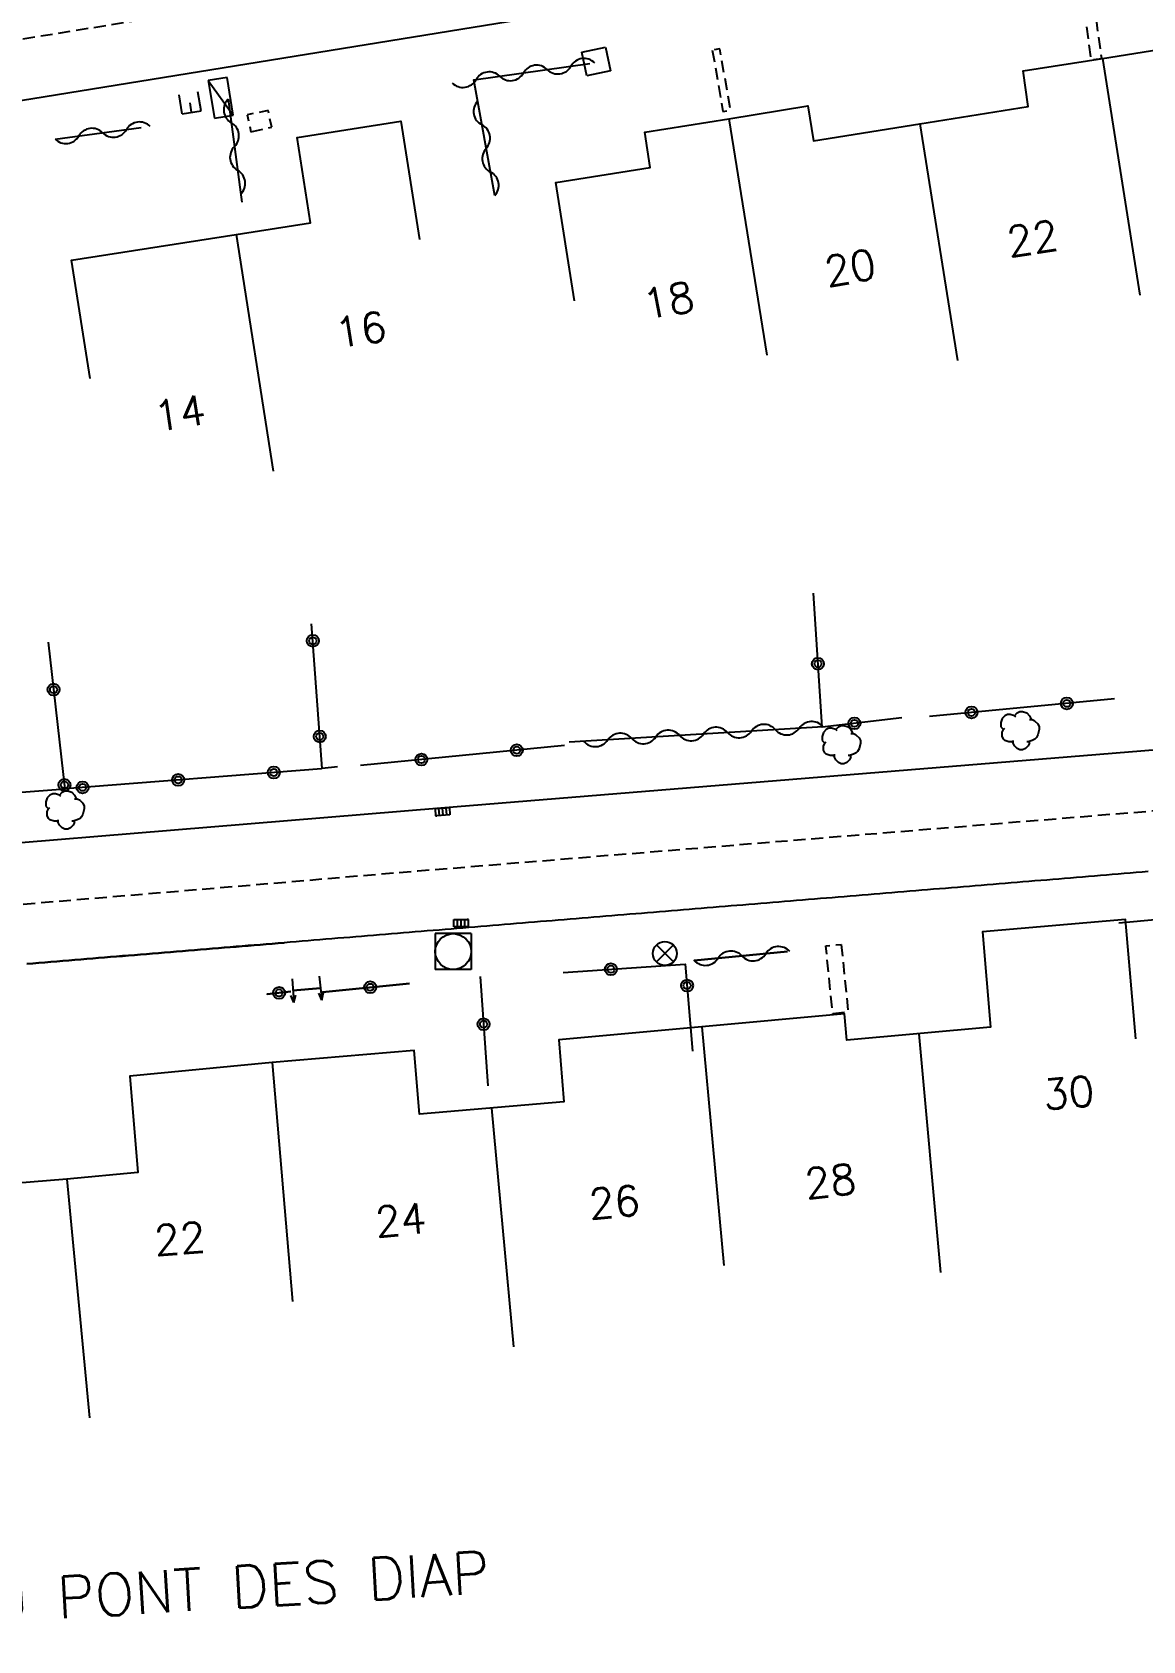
# Model space of a CAD drawing. Header units: millimetres. Extents: x 150037 to 150985, y 153000 to 154000.
# Drawn here: x 150351.9 to 150398.2, y 153579.1 to 153646.2 of the extents above; entities that cross this region are included whole.
import ezdxf
from ezdxf.enums import TextEntityAlignment as Align

# ---------------------------------------------------------------- set-up
doc = ezdxf.new("R2010")
doc.units = ezdxf.units.MM
doc.linetypes.add('DASHED', pattern=[0.75, 0.5, -0.25])
doc.layers.get('0').update_dxf_attribs({"linetype": 'CONTINUOUS'})
for name, color, linetype in [('W0001', 6, 'DASHED'), ('W0008', 7, 'CONTINUOUS'), ('W0100', 7, 'CONTINUOUS'), ('W0105', 7, 'CONTINUOUS'), ('W0112', 1, 'DASHED'), ('W0300', 7, 'CONTINUOUS'), ('W0310', 3, 'CONTINUOUS'), ('W0322', 7, 'CONTINUOUS'), ('W0400', 7, 'CONTINUOUS'), ('W0420', 7, 'CONTINUOUS'), ('W0430', 7, 'CONTINUOUS'), ('W0469', 7, 'CONTINUOUS'), ('W0989', 7, 'CONTINUOUS'), ('W0991', 7, 'CONTINUOUS'), ('W1102', 7, 'CONTINUOUS')]:
    doc.layers.add(name, color=color, linetype=linetype)
doc.styles.get("Standard").update_dxf_attribs({"font": 'romans.shx', "width": 0.85})

# ---------------------------------------------------------------- blocks, each defined once
blk = doc.blocks.new('T420')
for p, q in [((0.75, 0.75), (-0.75, 0.75)), ((-0.75, 0.75), (-0.75, -0.75)), ((0.75, 0.75), (0.75, -0.75)), ((0.75, -0.75), (-0.75, -0.75))]:
    blk.add_line(p, q)
blk.add_ellipse((0, 0), major_axis=(-0.53, 0.53), ratio=1, start_param=3.926991, end_param=10.210176)
blk = doc.blocks.new('T300')
for p, q in [((-0.571, 0.686), (-0.686, 0.629)), ((-0.457, 0.686), (-0.571, 0.686)), ((-0.286, 0.629), (-0.457, 0.686)), ((-0.286, 0.629), (-0.171, 0.743)), ((-0.171, 0.743), (-0.057, 0.8)), ((-0.057, 0.8), (0.057, 0.8)), ((0.057, 0.8), (0.229, 0.743)), ((0.229, 0.743), (0.343, 0.629)), ((-0.8, 0.514), (-0.857, 0.343)), ((-0.857, 0.343), (-0.857, 0.171)), ((-0.857, 0.171), (-0.743, 0.057)), ((-0.686, 0.629), (-0.8, 0.514)), ((-0.8, -0.057), (-0.743, 0.057)), ((-0.743, 0.057), (-0.686, 0.114)), ((-0.229, 0.571), (-0.286, 0.629)), ((0.343, 0.629), (0.4, 0.514)), ((0.457, 0.457), (0.343, 0.457)), ((0.4, 0.514), (0.4, 0.457)), ((0.571, 0.4), (0.457, 0.457)), ((0.571, 0.4), (0.686, 0.286)), ((0.686, 0.286), (0.743, 0.171)), ((0.743, 0.057), (0.686, -0.171)), ((0.743, 0.171), (0.743, 0.057)), ((-0.8, -0.171), (-0.8, -0.057)), ((-0.8, -0.229), (-0.8, -0.171)), ((-0.743, -0.343), (-0.8, -0.229)), ((-0.686, -0.4), (-0.743, -0.343)), ((-0.514, -0.457), (-0.686, -0.4)), ((-0.4, -0.457), (-0.514, -0.457)), ((-0.4, -0.457), (-0.343, -0.457)), ((-0.343, -0.457), (-0.343, -0.4)), ((-0.343, -0.514), (-0.343, -0.457)), ((-0.286, -0.629), (-0.343, -0.514)), ((-0.171, -0.743), (-0.286, -0.629)), ((0.286, -0.457), (0.229, -0.457)), ((0.286, -0.629), (0.229, -0.686)), ((0.457, -0.4), (0.286, -0.457)), ((0.343, -0.514), (0.286, -0.629)), ((0.343, -0.514), (0.343, -0.457)), ((0.571, -0.343), (0.457, -0.4)), ((0.629, -0.286), (0.571, -0.343)), ((0.686, -0.171), (0.629, -0.286)), ((-0.057, -0.8), (-0.171, -0.743)), ((0.057, -0.8), (-0.057, -0.8)), ((0.171, -0.743), (0.057, -0.8)), ((0.229, -0.686), (0.171, -0.743))]:
    blk.add_line(p, q)
blk = doc.blocks.new('T400')
for p, q in [((-0.15, 0.3), (0.15, 0.3)), ((-0.15, -0.25), (-0.15, 0.3)), ((-0.15, 0.15), (0.15, 0.15)), ((-0.15, 0), (0.15, 0)), ((0.15, 0.3), (0.15, -0.25)), ((-0.15, -0.15), (0.15, -0.15)), ((-0.15, -0.25), (-0.15, -0.3)), ((-0.15, -0.3), (0.15, -0.3)), ((0.15, -0.3), (0.15, -0.25))]:
    blk.add_line(p, q)
blk = doc.blocks.new('t112o')
at = {"color": 0, "linetype": 'Continuous'}
for p, q in [((-0.5, 0.5), (0.5, 0.5)), ((-0.5, -0.5), (-0.5, 0.5)), ((0.5, 0.5), (0.5, -0.5)), ((0.5, -0.5), (-0.5, -0.5))]:
    blk.add_line(p, q, dxfattribs=at)
blk = doc.blocks.new('T430')
at = {"flags": 128}
for points in [[(-0.4, 2.1), (0.4, 2.1)], [(-0.4, 2.1), (-0.4, 1.3)], [(-0.4, 1.7), (0, 1.7)], [(0.8, 0.8), (-0.8, 0.8)], [(-0.8, 0.8), (-0.8, 0)], [(0.8, 0.8), (-0.8, 0)], [(-0.4, 1.3), (0.4, 1.3)], [(0.8, 0), (0.8, 0.8)], [(-0.8, 0), (0.8, 0)]]:
    blk.add_lwpolyline(points, dxfattribs=at)
blk = doc.blocks.new('t322o')
at = {"color": 0, "linetype": 'Continuous'}
for radius in [0.25, 0.15]:
    blk.add_circle((0, 0), radius, dxfattribs=at)
blk = doc.blocks.new('t310o')
at = {"color": 0, "linetype": 'Continuous'}
for centre, start, end in [((-0.5, 0.375), 216.8699, 323.1304), ((0.5, -0.375), 36.8699, 143.1303)]:
    blk.add_arc(centre, 0.625, start, end, dxfattribs=at)
blk = doc.blocks.new('t105o')
for p, q in [((-0.5, 0), (0.5, 0)), ((0.5, 0), (0.2, 0.1)), ((0.5, 0), (0.2, -0.1))]:
    blk.add_line(p, q)
blk = doc.blocks.new('T469')
at = {"color": 0, "linetype": 'Continuous', "flags": 128}
for points in [[(-0.354, 0.354), (0.354, -0.354)], [(-0.354, -0.354), (0.354, 0.354)]]:
    blk.add_lwpolyline(points, dxfattribs=at)
at = {"color": 0, "linetype": 'Continuous'}
blk.add_circle((0, 0), 0.5, dxfattribs=at)

msp = doc.modelspace()

# ---------------------------------------------------------------- linework, layer by layer
at = {"layer": 'W0001', "flags": 128}
for points in [[(150287.705, 153646.63), (150296.104, 153641.518), (150300.407, 153639.976), (150305.667, 153639.606), (150311.938, 153639.883), (150319.756, 153640.83), (150334.864, 153643.262), (150393.507, 153652.746), (150446.844, 153661.416), (150446.844, 153661.416)], [(150281.88, 153644.167), (150285.195, 153636.951), (150285.967, 153633.797), (150286.155, 153631.39), (150285.489, 153626.189), (150285.948, 153617.239), (150286.249, 153612.413), (150286.973, 153609.468), (150288.951, 153606.948), (150291.856, 153605.479), (150295.34, 153605.275), (150302.824, 153605.754), (150367.997, 153611.244), (150405.25, 153614.289), (150417.639, 153615.36), (150421.879, 153615.724), (150425.798, 153617.201), (150429.053, 153619.521), (150431.563, 153622.315), (150433.662, 153626.284), (150434.618, 153632.423), (150433.813, 153651.124), (150433.248, 153659.187)]]:
    msp.add_lwpolyline(points, dxfattribs=at)
at = {"layer": 'W0008', "flags": 128}
for points in [[(150342.469, 153641.933), (150377.26, 153647.564)], [(150403.117, 153616.638), (150368.948, 153613.861), (150338.634, 153611.353)], [(150398.467, 153611.213), (150398.218, 153611.192), (150397.97, 153611.172), (150397.721, 153611.151), (150397.473, 153611.131), (150397.224, 153611.11), (150396.975, 153611.09), (150396.727, 153611.069), (150396.478, 153611.049), (150396.229, 153611.028), (150395.981, 153611.008), (150395.732, 153610.987), (150395.484, 153610.967), (150395.235, 153610.946), (150394.986, 153610.926), (150394.738, 153610.905), (150394.489, 153610.885), (150394.241, 153610.864), (150393.992, 153610.844), (150393.743, 153610.823), (150393.495, 153610.803), (150393.246, 153610.782), (150392.998, 153610.762), (150392.749, 153610.742), (150392.5, 153610.721), (150392.252, 153610.701), (150392.003, 153610.68), (150391.755, 153610.66), (150391.506, 153610.639), (150391.257, 153610.619), (150391.009, 153610.598), (150390.76, 153610.578), (150390.511, 153610.557), (150390.263, 153610.537), (150390.014, 153610.516), (150389.766, 153610.496), (150389.517, 153610.475), (150389.268, 153610.455), (150389.02, 153610.434), (150388.771, 153610.414), (150388.523, 153610.393), (150388.274, 153610.373), (150388.025, 153610.353), (150387.777, 153610.332), (150387.528, 153610.312), (150387.28, 153610.291), (150387.031, 153610.271), (150386.782, 153610.25), (150386.534, 153610.23), (150386.285, 153610.209), (150386.036, 153610.189), (150385.788, 153610.168), (150385.539, 153610.148), (150385.291, 153610.127), (150385.042, 153610.107), (150384.793, 153610.087), (150384.545, 153610.066), (150384.296, 153610.046), (150384.048, 153610.025), (150383.799, 153610.005), (150383.55, 153609.984), (150383.302, 153609.964), (150383.053, 153609.943), (150382.804, 153609.923), (150382.556, 153609.902), (150382.307, 153609.882), (150382.059, 153609.862), (150381.81, 153609.841), (150381.561, 153609.821), (150381.313, 153609.8), (150381.064, 153609.78), (150380.816, 153609.759), (150380.567, 153609.739), (150380.318, 153609.718), (150380.07, 153609.698), (150379.821, 153609.678), (150379.573, 153609.657), (150379.324, 153609.637), (150379.075, 153609.616), (150378.827, 153609.596), (150378.578, 153609.575), (150378.329, 153609.555), (150378.081, 153609.534), (150377.832, 153609.514), (150377.584, 153609.494), (150377.335, 153609.473), (150377.086, 153609.453), (150376.838, 153609.432), (150376.589, 153609.412), (150376.341, 153609.391), (150376.092, 153609.371), (150375.843, 153609.35), (150375.595, 153609.33), (150375.346, 153609.31), (150375.097, 153609.289), (150374.849, 153609.269), (150374.6, 153609.248), (150374.352, 153609.228), (150374.103, 153609.207), (150373.854, 153609.187), (150373.606, 153609.167), (150373.357, 153609.146), (150373.109, 153609.126), (150372.86, 153609.105), (150372.611, 153609.085), (150372.363, 153609.064), (150372.114, 153609.044), (150371.865, 153609.024), (150371.617, 153609.003), (150371.368, 153608.983), (150371.12, 153608.962), (150370.871, 153608.942), (150370.622, 153608.921), (150370.374, 153608.901), (150370.125, 153608.881), (150369.877, 153608.86), (150369.628, 153608.84), (150369.379, 153608.819), (150369.131, 153608.799), (150368.882, 153608.778), (150368.633, 153608.758), (150368.385, 153608.738), (150368.136, 153608.717), (150367.888, 153608.697), (150367.639, 153608.676), (150367.39, 153608.656), (150367.142, 153608.636), (150366.893, 153608.615), (150366.645, 153608.595), (150366.396, 153608.574), (150366.147, 153608.554), (150365.899, 153608.534), (150365.65, 153608.513), (150365.401, 153608.493), (150365.153, 153608.472), (150364.904, 153608.452), (150364.656, 153608.431), (150364.407, 153608.411), (150364.158, 153608.391), (150363.91, 153608.37), (150363.661, 153608.35), (150363.413, 153608.329), (150363.164, 153608.309), (150362.915, 153608.289), (150362.667, 153608.268), (150362.418, 153608.248), (150362.168, 153608.227), (150361.919, 153608.207), (150361.669, 153608.186), (150361.419, 153608.166), (150361.169, 153608.145), (150360.92, 153608.125), (150360.67, 153608.104), (150360.42, 153608.084), (150360.17, 153608.063), (150359.92, 153608.043), (150359.671, 153608.022), (150359.421, 153608.002), (150359.171, 153607.981), (150358.921, 153607.961), (150358.672, 153607.94), (150358.422, 153607.92), (150358.172, 153607.899), (150357.922, 153607.879), (150357.673, 153607.858), (150357.423, 153607.838), (150357.173, 153607.817), (150356.923, 153607.797), (150356.674, 153607.776), (150356.424, 153607.756), (150356.174, 153607.735), (150355.924, 153607.715), (150355.675, 153607.694), (150355.425, 153607.674), (150355.175, 153607.653), (150354.925, 153607.633), (150354.676, 153607.612), (150354.426, 153607.592), (150354.176, 153607.571), (150353.926, 153607.551), (150353.676, 153607.53), (150353.427, 153607.51), (150353.177, 153607.489), (150352.927, 153607.469), (150352.677, 153607.448), (150352.428, 153607.428), (150352.178, 153607.408), (150351.928, 153607.387), (150351.678, 153607.367)], [(150351.678, 153607.365), (150351.928, 153607.386), (150352.178, 153607.406), (150352.428, 153607.427), (150352.678, 153607.447), (150352.927, 153607.468), (150353.177, 153607.488), (150353.427, 153607.509), (150353.677, 153607.529), (150353.926, 153607.55), (150354.176, 153607.57), (150354.426, 153607.591), (150354.676, 153607.611), (150354.925, 153607.632), (150355.175, 153607.652), (150355.425, 153607.673), (150355.675, 153607.693), (150355.924, 153607.714), (150356.174, 153607.734), (150356.424, 153607.755), (150356.674, 153607.775), (150356.923, 153607.796), (150357.173, 153607.816), (150357.423, 153607.837), (150357.673, 153607.858), (150357.922, 153607.878), (150358.172, 153607.899), (150358.422, 153607.919), (150358.672, 153607.94), (150358.921, 153607.96), (150359.171, 153607.981), (150359.421, 153608.001), (150359.671, 153608.022), (150359.921, 153608.042), (150360.17, 153608.063), (150360.42, 153608.083), (150360.67, 153608.104), (150360.92, 153608.124), (150361.169, 153608.145), (150361.419, 153608.166), (150361.669, 153608.186), (150361.919, 153608.207), (150362.168, 153608.227), (150362.418, 153608.248), (150362.168, 153608.227), (150361.919, 153608.207), (150361.669, 153608.186), (150361.419, 153608.166), (150361.169, 153608.145), (150360.92, 153608.124), (150360.67, 153608.104), (150360.42, 153608.083), (150360.17, 153608.063), (150359.921, 153608.042), (150359.671, 153608.022), (150359.421, 153608.001), (150359.171, 153607.981), (150358.921, 153607.96), (150358.672, 153607.94), (150358.422, 153607.919), (150358.172, 153607.899), (150357.922, 153607.878), (150357.673, 153607.858), (150357.423, 153607.837), (150357.173, 153607.816), (150356.923, 153607.796), (150356.674, 153607.775), (150356.424, 153607.755), (150356.174, 153607.734), (150355.924, 153607.714), (150355.675, 153607.693), (150355.425, 153607.673), (150355.175, 153607.652), (150354.925, 153607.632), (150354.676, 153607.611), (150354.426, 153607.591), (150354.176, 153607.57), (150353.926, 153607.55), (150353.677, 153607.529), (150353.427, 153607.509), (150353.177, 153607.488), (150352.927, 153607.468), (150352.678, 153607.447), (150352.428, 153607.427), (150352.178, 153607.406), (150351.928, 153607.386), (150351.678, 153607.365)]]:
    msp.add_lwpolyline(points, dxfattribs=at)
at = {"layer": 'W0100', "flags": 128}
for points in [[(150374.537, 153635.025), (150373.756, 153639.964), (150377.683, 153640.585), (150377.47, 153642.068), (150380.969, 153642.624), (150384.274, 153643.159), (150384.51, 153641.697), (150388.936, 153642.413), (150393.469, 153643.139), (150393.249, 153644.615), (150396.564, 153645.138), (150399.96, 153645.672), (150400.193, 153644.185), (150404.167, 153644.81), (150404.944, 153639.871)], [(150354.32, 153631.783), (150353.549, 153636.723), (150360.412, 153637.794), (150363.519, 153638.284), (150362.959, 153641.838), (150367.285, 153642.519), (150368.063, 153637.58)], [(150397.955, 153604.24), (150397.524, 153609.222), (150391.563, 153608.706), (150391.897, 153604.726), (150385.901, 153604.177), (150385.799, 153605.286), (150379.849, 153604.741), (150373.872, 153604.2), (150374.081, 153601.604), (150368.066, 153601.093), (150367.84, 153603.748), (150361.911, 153603.244), (150355.98, 153602.683), (150356.313, 153598.667), (150353.349, 153598.386), (150350.438, 153598.141)]]:
    msp.add_lwpolyline(points, dxfattribs=at)
msp.add_lwpolyline([(150362.784, 153606.249), (150363.935, 153606.352)], close=True, dxfattribs=at)
at = {"layer": 'W0112', "flags": 128}
for points in [[(150392.782, 153647.495), (150395.682, 153647.992), (150396.087, 153645.071), (150396.536, 153645.133), (150396.067, 153648.518), (150392.706, 153647.942)], [(150380.282, 153645.484), (150380.727, 153642.93), (150381.043, 153642.985), (150380.598, 153645.539)], [(150361.032, 153642.075), (150361.902, 153642.266), (150361.746, 153642.971), (150360.877, 153642.779)], [(150385.665, 153608.178), (150385.951, 153605.346), (150385.308, 153605.281), (150385.022, 153608.113)]]:
    msp.add_lwpolyline(points, close=True, dxfattribs=at)
at = {"layer": 'W0310', "flags": 128}
for points in [[(150371.203, 153639.414), (150370.328, 153644.238), (150375.176, 153644.924)], [(150360.082, 153643.444), (150360.65, 153639.146)], [(150352.859, 153641.77), (150356.453, 153642.25)], [(150384.909, 153617.258), (150374.305, 153616.61)], [(150379.529, 153607.508), (150383.421, 153607.876)]]:
    msp.add_lwpolyline(points, dxfattribs=at)
msp.add_lwpolyline([(150383.421, 153607.876), (150379.529, 153607.508)], close=True, dxfattribs=at)
at = {"layer": 'W0322', "flags": 128}
for points in [[(150388.198, 153617.628), (150384.865, 153617.245), (150384.502, 153622.827)], [(150364.645, 153615.588), (150363.998, 153615.509), (150363.562, 153621.549)], [(150352.572, 153620.792), (150353.267, 153614.655), (150342.425, 153613.817)], [(150397.07, 153618.42), (150389.347, 153617.689)], [(150374.113, 153616.471), (150365.604, 153615.643)], [(150363.977, 153615.503), (150353.276, 153614.67)], [(150397.243, 153609.078), (150405.282, 153609.813), (150410.131, 153608.664), (150412.099, 153607.394)], [(150374.057, 153607.01), (150379.157, 153607.347), (150379.461, 153603.72)], [(150364.019, 153606.191), (150367.646, 153606.552)], [(150370.596, 153606.843), (150370.922, 153602.284)], [(150361.713, 153606.104), (150362.691, 153606.206)]]:
    msp.add_lwpolyline(points, dxfattribs=at)
for points in [[(150367.646, 153606.552), (150364.019, 153606.191)], [(150362.691, 153606.206), (150361.713, 153606.104)]]:
    msp.add_lwpolyline(points, close=True, dxfattribs=at)
at = {"layer": 'W1102', "flags": 128}
for points in [[(150396.564, 153645.138), (150398.118, 153635.259)], [(150380.969, 153642.624), (150382.565, 153632.753)], [(150388.936, 153642.413), (150390.518, 153632.539)], [(150360.412, 153637.794), (150361.953, 153627.914)], [(150379.849, 153604.741), (150380.762, 153594.782)], [(150388.899, 153604.452), (150389.812, 153594.493)], [(150361.911, 153603.244), (150362.758, 153593.28)], [(150371.073, 153601.348), (150371.986, 153591.39)], [(150353.349, 153598.386), (150354.293, 153588.43)]]:
    msp.add_lwpolyline(points, dxfattribs=at)

# ---------------------------------------------------------------- block references
at = {"layer": 'W0105'}
for p, rotation in [((150362.784, 153606.249), 274.134990686923), ((150363.935, 153606.352), 276.6474778162571)]:
    msp.add_blockref('t105o', p, dxfattribs=dict(at, rotation=rotation))
at = {"layer": 'W0112', "rotation": 102.0238434026275}
msp.add_blockref('t112o', (150375.437, 153645.009), dxfattribs=at)
at = {"layer": 'W0300'}
for p in [(150385.719, 153616.509), (150393.176, 153617.089), (150353.328, 153613.779)]:
    msp.add_blockref('T300', p, dxfattribs=at)
at = {"layer": 'W0310'}
for p, rotation in [((150372.404, 153644.532), 8.05620985980809), ((150374.385, 153644.812), 8.05620985980809), ((150370.424, 153644.252), 8.05620985980809), ((150360.213, 153642.453), 277.5235862210659), ((150370.668, 153642.366), 100.279407561276), ((150353.85, 153641.903), 7.592510085674528), ((150355.832, 153642.167), 7.592510085674528), ((150360.475, 153640.47), 277.5235862210659), ((150371.025, 153640.398), 100.279407561276), ((150379.918, 153616.953), 183.494510795078), ((150381.914, 153617.075), 183.494510795078), ((150383.91, 153617.197), 183.494510795078), ((150375.925, 153616.709), 183.494510795078), ((150377.922, 153616.831), 183.494510795078), ((150380.525, 153607.602), 5.401566033769021), ((150382.516, 153607.79), 5.401566033769021)]:
    msp.add_blockref('t310o', p, dxfattribs=dict(at, rotation=rotation))
at = {"layer": 'W0322'}
for p, rotation in [((150363.613, 153620.843), 94.12458383432559), ((150384.693, 153619.885), 93.72592994629076), ((150352.797, 153618.805), 276.4540345489041), ((150391.097, 153617.855), 185.4071971473659), ((150395.079, 153618.232), 185.4071971473659), ((150386.211, 153617.4), 186.5575377412513), ((150363.901, 153616.853), 94.12458383432559), ((150368.141, 153615.89), 185.562089556378), ((150372.122, 153616.277), 185.562089556378), ((150357.995, 153615.038), 184.4518682060598), ((150361.983, 153615.348), 184.4518682060598), ((150353.247, 153614.83), 276.4540345489041), ((150354.007, 153614.727), 184.4518682060598), ((150376.053, 153607.142), 3.779777073035072), ((150366.009, 153606.389), 5.683652470757905), ((150379.231, 153606.462), 274.7793560082694), ((150370.739, 153604.848), 274.0857282014732)]:
    msp.add_blockref('t322o', p, dxfattribs=dict(at, rotation=rotation))
msp.add_blockref('t322o', (150362.202, 153606.155), dxfattribs=at)
at = {"layer": 'W0400'}
for p, rotation in [((150369.025, 153613.714), 274.6461798698996), ((150369.803, 153609.062), 90)]:
    msp.add_blockref('T400', p, dxfattribs=dict(at, rotation=rotation))
at = {"layer": 'W0420'}
msp.add_blockref('T420', (150369.472, 153607.877), dxfattribs=at)
at = {"layer": 'W0430', "rotation": 99.19393309477977}
msp.add_blockref('T430', (150360.166, 153643.556), dxfattribs=at)
at = {"layer": 'W0469'}
msp.add_blockref('T469', (150378.305, 153607.799), dxfattribs=at)

# ---------------------------------------------------------------- texts
at = {"layer": 'W0989'}
msp.add_text("AV'NUWE DU PONT DES DIAP", height=1.75, rotation=3.40786, dxfattribs=at).set_placement((150354.177, 153580.995), align=Align.MIDDLE)
at = {"layer": 'W0991'}
for s, rotation, p in [('22', 8.37032, (150393.641, 153637.632)), ('20', 9.95212, (150386.034, 153636.406)), ('18', 10.47505, (150378.449, 153635.04)), ('16', 8.95337, (150365.61, 153633.821)), ('14', 8.86879, (150358.06, 153630.342)), ('30', 4.94734, (150395.147, 153601.99)), ('28', 6.47191, (150385.206, 153598.303)), ('26', 4.53268, (150376.193, 153597.429)), ('24', 4.9783, (150367.278, 153596.685)), ('22', 4.68478, (150358.063, 153595.905))]:
    msp.add_text(s, height=1.25, rotation=rotation, dxfattribs=at).set_placement(p, align=Align.MIDDLE)

doc.saveas('drawing.dxf')
